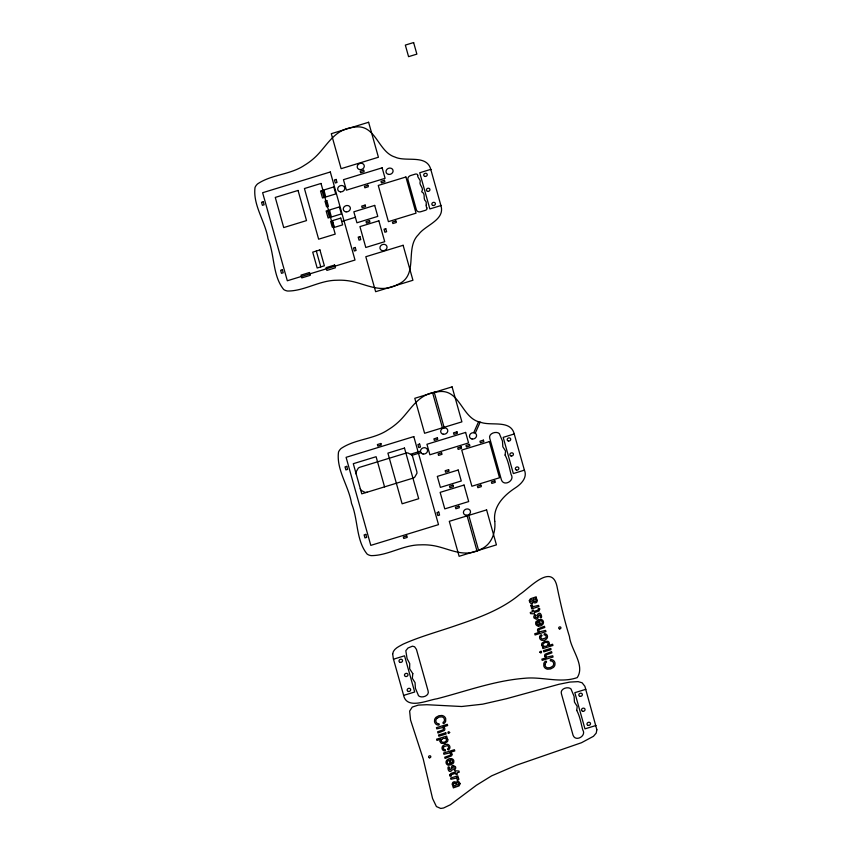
<?xml version="1.0" encoding="UTF-8"?>
<svg xmlns="http://www.w3.org/2000/svg" width="851" height="851" viewBox="0 0 851 851"><rect width="100%" height="100%" fill="white"/><g stroke="black" fill="none" stroke-linecap="round" stroke-linejoin="round"><path stroke-width="1.28" d="M426.223 205.197L426.191 202.155A3.5 3.032 -21.1 0 0 425.925 201.527C422.298 198.804 426.266 193.985 421.713 191.794C424.436 187.507 418.575 185.475 420.224 181.22A3.5 3.032 -21.1 0 0 420.128 180.55L418.586 177.965A5.776 5 -21.1 0 1 417.692 175.519M448.551 747.603L448.562 747.252A2.542 2.202 -21.1 0 0 448.498 746.859A2.191 1.904 -21.1 0 0 447.296 745.646L443.85 746.699M473.73 432.68L478.602 421.702M475.252 433.18L480.145 422.149M436.871 718.425L439.254 717.053L441.967 716.872A3.84 3.33 -21.1 0 1 444.35 719.074L444.413 720.669A3.021 2.617 -21.1 0 1 443.818 721.808C442.148 722.414 443.233 724.563 444.456 723.073A4.436 3.829 -21.1 0 0 445.679 721.265L445.711 718.659A5.468 4.734 -21.1 0 0 441.924 715.457L438.882 715.744L436.191 717.202A5.244 4.532 -21.1 0 0 434.595 719.744L434.521 721.595A6.127 5.297 -21.1 0 0 434.904 722.797L435.521 723.733A4.702 4.074 -21.1 0 0 438.031 725.052C439.776 725.626 439.68 723.286 437.967 723.658A3.372 2.915 -21.1 0 1 436.467 722.659L436.191 722.191A4.319 3.734 -21.1 0 1 435.903 721.318A3.84 3.319 -21.1 0 1 436.861 718.414M341.698 221.483L355.378 217.292M410.905 454.115L420.468 451.19M412.012 455.317L420.873 452.604M514.238 433.978L503.186 437.361L513.344 473.55L524.397 470.156M530.652 605.348L532.152 604.891A4.574 3.957 -21.1 0 0 532.258 605.433L532.822 606.348A1.585 1.372 -21.1 0 0 533.29 606.593L538.577 605.38L538.928 606.614L531.705 608.816L531.364 607.614L532.63 607.231L531.832 607.04A2.447 2.117 -21.1 0 1 530.694 605.518M393.492 659.206L404.544 655.813L414.692 692.001L403.64 695.384M543.651 647.026L542.523 647.377L542.853 648.568L552.927 645.483L552.586 644.26L548.757 645.43A2.808 2.436 -21.1 0 0 549.289 643.058L548.916 642.122A3.149 2.723 -21.1 0 0 547.948 641.335L544.714 641.26L542.066 643.09A3.021 2.617 -21.1 0 0 541.704 643.973L541.651 644.622A3.968 3.436 -21.1 0 0 541.768 645.313M443.169 726.935L447.647 725.552L447.307 724.329L436.446 727.658L436.786 728.882L442.499 727.562A1.542 1.33 -21.1 0 1 443.137 728.009L443.297 728.296A2.489 2.159 -21.1 0 1 443.424 728.86L443.371 729.36A1.351 1.17 -21.1 0 1 443.041 729.892L437.616 731.817L437.957 733.051L444.403 730.466A2.298 1.989 -21.1 0 0 444.807 729.573L444.818 728.796A2.83 2.457 -21.1 0 0 443.201 726.871M585.871 689.299L574.819 692.682L584.967 728.86L596.019 725.477M440.754 739.253L436.925 740.423L436.584 739.2L446.658 736.115L446.988 737.306L445.86 737.657M450.285 752.316L454.774 750.944L454.434 749.71L443.562 753.039L443.914 754.273L449.615 752.944A1.542 1.33 -21.1 0 1 450.253 753.39L450.413 753.688A2.489 2.159 -21.1 0 1 450.541 754.241L450.487 754.752A1.351 1.17 -21.1 0 1 450.158 755.284L444.733 757.209L445.084 758.432L451.53 755.848A2.298 1.989 -21.1 0 0 451.934 754.965L451.934 754.188M457.359 779.793L458.859 779.335A2.574 2.234 -21.1 0 0 458.795 778.92A2.447 2.117 -21.1 0 0 457.7 777.612L456.881 777.452L458.146 777.069L457.806 775.857L450.583 778.069L450.934 779.303L456.221 778.091A1.585 1.372 -21.1 0 1 456.689 778.325L457.253 779.239A4.574 3.957 -21.1 0 1 457.359 779.793M454.189 783.133C456.072 782.675 457.221 786.675 454.615 785.75A1.649 1.425 -21.1 0 1 454.104 785.526L453.402 784.356A1.138 0.989 -21.1 0 1 454.179 783.101M453.136 765.432L455.413 766.634A3.585 3.106 -21.1 0 1 455.679 768.219L455.115 769.421A2.627 2.266 -21.1 0 1 454.317 770.059L453.551 769.113A1.606 1.394 -21.1 0 0 454.04 768.772C455.381 765.326 450.743 766.974 452.264 769.985C447.658 775.474 446.743 763.581 449.605 767.613A1.479 1.276 -21.1 0 0 449.147 768.293C450.19 772.517 451.434 767.368 451.987 765.857A2.159 1.862 -21.1 0 1 453.136 765.432M538.396 626.102L539.97 626.017A5.053 4.372 -21.1 0 0 541.247 625.57L542.534 624.645A3.617 3.127 -21.1 0 0 543.47 622.517L543.427 621.868A4.17 3.606 -21.1 0 0 543.161 621.039L543.044 620.804A3.404 2.936 -21.1 0 0 540.289 619.411L540.162 620.613L540.949 620.709A1.904 1.649 -21.1 0 1 541.81 621.294L541.981 621.581A2.861 2.479 -21.1 0 1 542.161 622.134A2.223 1.925 -21.1 0 1 541.119 624.208L540.459 624.506L539.13 619.762M443.807 749.135L443.594 748.816A2.702 2.33 -21.1 0 1 443.445 748.423M440.158 741.647L440.595 742.561A3.149 2.723 -21.1 0 0 441.563 743.348L444.796 743.412L447.445 741.593A3.021 2.617 -21.1 0 0 447.807 740.71L447.86 740.062A3.968 3.436 -21.1 0 0 447.743 739.37M430.84 169.636C426.904 153.967 406.001 162.318 394.938 157.041C377.642 151.755 375.791 123.001 353.803 127.288A28.743 24.87 -21.1 0 0 345.9 128.99C331.677 133.852 324.986 148.457 314.359 157.935A56.879 49.209 -21.1 0 1 304.477 165.275C290.265 174.87 271.724 174.349 257.64 183.869A10.021 8.67 -21.1 0 0 255.023 187.454C252.747 205.261 265.321 221.42 268.054 238.865C274.809 255.162 272.437 275.511 283.649 289.478A10.021 8.67 -21.1 0 0 287.702 291.031C304.637 291.063 319.657 280.234 336.741 280.256A56.879 49.209 -21.1 0 1 348.846 280.862C362.675 282.872 376.068 291.372 390.354 287.425A28.743 24.87 -21.1 0 0 397.874 284.404C419.405 275.288 404.278 248.29 418.532 234.536C425.319 224.962 445.626 220.005 440.839 205.304M434.244 392.311L444.222 427.872M468.614 514.802L478.592 550.363M432.574 392.662L442.594 428.372M466.976 515.291L476.996 551.012M384.556 486.868L376.099 456.71L353.293 463.699L361.76 493.846L412.788 478.219A5.212 4.51 -21.1 0 0 414.682 477.23L416.916 473.347A6.893 5.968 -21.1 0 0 416.745 471.294L412.682 456.774A6.893 5.968 -21.1 0 0 411.756 454.955L407.874 452.945A5.212 4.51 -21.1 0 0 405.767 453.189L360.175 467.156A5.212 4.51 -21.1 0 0 358.271 468.135L356.048 472.028A6.893 5.968 -21.1 0 0 356.207 474.071M316.317 251.034L320.774 266.895M539.694 609.061L538.97 611.061L534.173 612.667L534.502 613.869L530.577 613.645L530.269 612.518L532.545 611.816L532.162 610.454L533.439 610.071L533.822 611.433L537.992 610.103L538.321 609.103A3.01 2.606 -21.1 0 0 538.14 608.678L539.438 608.444A3.723 3.223 -21.1 0 1 539.694 609.061M544.693 655.887L544.704 655.11A2.298 1.989 -21.1 0 1 545.108 654.217L551.554 651.632L551.895 652.866L546.47 654.791A1.351 1.17 -21.1 0 0 546.14 655.323L546.087 655.823A2.489 2.159 -21.1 0 0 546.214 656.387L546.374 656.674A1.542 1.33 -21.1 0 0 547.012 657.121L552.725 655.802L553.065 657.025L542.204 660.355L541.864 659.121L546.342 657.749A2.83 2.457 -21.1 0 1 544.746 655.876M417.767 175.508A1.808 1.564 -21.1 0 0 416.075 174.008A3.617 3.127 -21.1 0 0 415.054 174.189L410.544 175.572A3.617 3.127 -21.1 0 0 407.937 179.646L416.394 209.793A3.617 3.127 -21.1 0 0 420.692 211.75L425.213 210.367A3.617 3.127 -21.1 0 0 426.16 209.942A1.808 1.564 -21.1 0 0 426.808 207.729M426.734 207.761A5.776 5 -21.1 0 1 426.266 205.197M360.281 488.591A6.893 5.968 -21.1 0 0 361.207 490.41L365.09 492.421A5.212 4.51 -21.1 0 0 367.196 492.186M450.317 752.252A2.83 2.457 -21.1 0 1 451.881 754.199M443.775 749.157A2.138 1.851 -21.1 0 0 445.424 749.71L445.19 750.976A3.436 2.968 -21.1 0 1 442.488 749.635L442.35 749.391A4.212 3.638 -21.1 0 1 442.063 748.486L442.031 748.135A3.681 3.181 -21.1 0 1 443.052 745.657L445.084 744.465L447.435 744.317A3.638 3.149 -21.1 0 1 449.371 745.55L449.69 746.136A4.361 3.766 -21.1 0 1 449.913 747.072L449.871 747.901A3.213 2.776 -21.1 0 1 448.286 749.965L447.445 749.018A2.117 1.83 -21.1 0 0 448.594 747.603M443.382 748.476A2.138 1.851 -21.1 0 1 443.765 746.806M445.881 737.604A2.808 2.436 -21.1 0 1 447.69 739.381M440.222 741.625A2.808 2.436 -21.1 0 1 440.712 739.221M538.406 626.081A3.574 3.096 -21.1 0 1 535.705 624.07L535.726 622.368A3.074 2.659 -21.1 0 1 536.151 621.496L538.672 619.879A3.138 2.723 -21.1 0 1 539.087 619.773M543.629 647.079A2.808 2.436 -21.1 0 1 541.821 645.303M540.417 615.816L540.364 616.39A1.479 1.276 -21.1 0 1 539.906 617.071C543.215 621.017 541.247 608.678 537.119 615.071C538.832 618.156 533.864 618.985 535.47 615.911A1.606 1.394 -21.1 0 1 535.96 615.571L535.194 614.624A2.627 2.266 -21.1 0 0 534.396 615.262L533.832 616.464A3.585 3.106 -21.1 0 0 534.098 618.049L536.375 619.251A2.159 1.862 -21.1 0 0 537.524 618.826C538.577 617.783 538.406 612.475 540.417 615.816M460.157 783.59L459.093 785.898L454.508 787.452A7.18 6.212 -21.1 0 0 453.338 787.898L453.072 786.654A5.308 4.595 -21.1 0 1 453.774 786.388L453.732 786.271A2.638 2.276 -21.1 0 1 452.743 785.654L452.115 784.186L452.668 782.59A2.149 1.862 -21.1 0 1 453.764 781.888L454.232 781.792A2.01 1.745 -21.1 0 1 455.423 781.973L457.391 784.962L458.402 784.835L458.838 783.314L456.976 782.335L456.966 781.058A2.553 2.202 -21.1 0 1 458.455 781.154L460.157 783.59M529.354 600.498L529.662 602.253L531.056 603.529A2.553 2.202 -21.1 0 0 532.545 603.625L532.535 602.348L530.673 601.37L531.109 599.849L532.12 599.721L534.088 602.699A2.01 1.745 -21.1 0 0 535.279 602.891L535.747 602.785A2.149 1.862 -21.1 0 0 536.843 602.093L537.396 600.487L536.779 599.03A2.638 2.276 -21.1 0 0 535.779 598.413L535.779 598.413A5.308 4.595 -21.1 0 0 536.438 598.03L536.173 596.785A7.18 6.212 -21.1 0 1 535.002 597.221L530.418 598.785L529.354 600.498M449.679 732.445C447.573 735.902 447.232 729.552 449.679 732.445M537.545 629.963L537.577 630.495A2.83 2.457 -21.1 0 0 539.194 632.431L534.736 633.74L535.077 634.974L545.948 631.644L545.597 630.41L539.896 631.74A1.542 1.33 -21.1 0 1 539.257 631.282L539.098 630.995A2.489 2.159 -21.1 0 1 538.97 630.442L539.023 629.931A1.351 1.17 -21.1 0 1 539.353 629.4L544.778 627.474L544.427 626.251L537.981 628.836A2.298 1.989 -21.1 0 0 537.577 629.719L537.545 629.963M539.832 652.143C541.789 655.249 542.459 648.994 539.842 652.047M494.761 521.344C495.856 532.226 491.846 544.108 481.358 549.001A28.743 24.87 -21.1 0 1 473.826 552.022C459.551 555.969 446.158 547.47 432.329 545.459A56.879 49.209 -21.1 0 0 420.224 544.863C403.14 544.831 388.12 555.66 371.185 555.629A10.021 8.67 -21.1 0 1 367.132 554.086C355.856 540.151 358.292 519.759 351.537 503.462C348.804 486.017 336.156 469.869 338.507 452.062A10.021 8.67 -21.1 0 1 341.123 448.466C355.207 438.946 373.749 439.467 387.96 429.872A56.879 49.209 -21.1 0 0 397.842 422.532C408.459 413.054 415.16 398.459 429.383 393.598A28.743 24.87 -21.1 0 1 437.286 391.896C460.136 387.46 461.274 418.596 480.432 422.202C491.08 426.383 510.823 419.245 514.312 434.233L524.322 469.901C527.811 477.528 521.078 484.219 515.153 488.006C503.824 495.431 492.814 506.611 494.761 521.344M545.023 664.525L545.151 665.61A3.84 3.33 -21.1 0 0 547.533 667.833L550.257 667.631L552.639 666.259A3.84 3.319 -21.1 0 0 553.607 663.365A4.319 3.734 -21.1 0 0 553.32 662.493L553.033 662.025A3.372 2.915 -21.1 0 0 551.544 661.025C549.831 661.397 549.735 659.057 551.48 659.631A4.702 4.074 -21.1 0 1 553.99 660.95L554.607 661.887A6.127 5.297 -21.1 0 1 554.99 663.089L554.916 664.939A5.244 4.532 -21.1 0 1 553.331 667.482L550.629 668.939L547.597 669.216A5.468 4.734 -21.1 0 1 543.81 666.025L543.832 663.418A4.436 3.829 -21.1 0 1 545.055 661.61C546.278 660.121 547.363 662.269 545.693 662.865A3.021 2.617 -21.1 0 0 545.097 664.014L545.023 664.525M449.753 774.846L449.817 775.623A3.723 3.223 -21.1 0 0 450.073 776.24L451.392 776.048A3.01 2.606 -21.1 0 1 451.19 775.58L451.519 774.58L455.689 773.251L456.072 774.612L457.349 774.219L456.966 772.857L459.242 772.165L458.934 771.038L455.008 770.815L455.338 772.017L450.924 773.41L449.753 774.846M392.673 653.791L393.322 658.61L403.427 694.639C406.246 710.287 427.266 700.182 436.978 698.777C465.912 691.31 494.399 680.672 524.386 678.3C541.938 676.385 560.277 683.566 577.233 677.609C585.382 665.248 570.851 649.717 569.447 636.559C564.277 620.007 560.426 603.082 556.926 586.116C551.608 562.905 529.279 588.403 519.865 594.338C501.792 609.444 479.326 617.592 457.317 625.07C439.276 631.421 420.649 636.293 403.161 644.133C399.172 646.398 393.417 648.622 392.673 653.791M596.859 729.754L596.221 733.083L593.466 736.296L581.51 742.71L516.323 765.24L491.591 775.867L476.422 785.25L450.392 804.738L443.562 808.003L440.722 808.45L436.425 806.567L432.585 798.568L423.17 758.784L410.544 719.989L409.639 711.085L412.278 707.075L418.32 705.107L426.819 704.713L461.667 706.511L482.666 704.171L506.345 698.756L558.926 684.289L569.947 682.066L578.137 681.64L582.105 682.779L584.882 686.289L596.859 729.754M412.799 673.641L412.32 678.3L415.054 682.619L415.416 688.31L418.33 695.224A2.744 2.383 -21.1 0 0 418.384 695.607C421.245 698.714 429.925 695.99 428.064 690.81L416.437 649.387L414.607 646.771L412.469 646.175L408.001 648.005L405.81 650.707L407.086 658.621L409.725 663.62L409.65 668.801L412.799 673.641M505.1 455.072C508.324 461.093 509.345 467.742 511.1 474.518C515.195 480.517 504.015 486.974 501.441 479.975L489.825 438.552C487.953 433.372 496.644 430.649 499.494 433.755A2.744 2.383 -21.1 0 1 499.548 434.138L502.462 441.052L502.824 446.743L505.568 451.062L505.1 455.072M576.733 710.394C579.957 716.414 580.967 723.052 582.733 729.839C586.828 735.828 575.648 742.295 573.074 735.296L561.447 693.873C559.586 688.693 568.266 685.959 571.127 689.076A2.744 2.383 -21.1 0 1 571.181 689.459L574.095 696.373L574.457 702.064L577.201 706.383L576.733 710.394M539.598 637.048L539.598 637.612A4.361 3.766 -21.1 0 0 539.821 638.548L540.14 639.133A3.638 3.149 -21.1 0 0 542.076 640.356L544.427 640.218L546.459 639.027A3.681 3.181 -21.1 0 0 547.491 636.548L547.448 636.197A4.212 3.638 -21.1 0 0 547.161 635.293L547.012 635.048A3.436 2.968 -21.1 0 0 544.321 633.708L544.087 634.952A2.138 1.851 -21.1 0 1 545.736 635.527L545.917 635.857A2.702 2.33 -21.1 0 1 546.065 636.261A2.213 1.915 -21.1 0 1 545.672 637.984L542.225 639.027A2.191 1.904 -21.1 0 1 541.023 637.814A2.542 2.202 -21.1 0 1 540.949 637.431L540.959 637.08A2.117 1.83 -21.1 0 1 542.076 635.676L541.215 634.708A3.213 2.776 -21.1 0 0 539.64 636.782L539.598 637.048M452.615 761.613L452.562 761.975A1.755 1.521 -21.1 0 1 452.009 762.858L451.168 763.315L450.211 759.869A2.042 1.766 -21.1 0 1 452.402 760.656L452.615 761.613M536.917 622.889L537.119 624.017A2.042 1.766 -21.1 0 0 539.3 624.804L538.343 621.368L537.502 621.826A1.755 1.521 -21.1 0 0 536.949 622.709L536.917 622.889M449.349 764.07L449.222 765.262A3.404 2.936 -21.1 0 1 446.467 763.879L446.35 763.645A4.17 3.606 -21.1 0 1 446.084 762.815L446.041 762.166A3.617 3.127 -21.1 0 1 446.977 760.039L448.264 759.113A5.053 4.372 -21.1 0 1 449.541 758.667L451.115 758.581A3.574 3.096 -21.1 0 1 453.806 760.613L453.785 762.315A3.074 2.659 -21.1 0 1 453.36 763.187L450.839 764.804A3.138 2.723 -21.1 0 1 450.424 764.911L449.051 760.177L448.403 760.486A2.223 1.925 -21.1 0 0 447.349 762.549A2.861 2.479 -21.1 0 0 447.53 763.102L447.7 763.39A1.904 1.649 -21.1 0 0 448.562 763.975L449.349 764.07M441.701 739.498L441.584 739.679A2.032 1.755 -21.1 0 0 441.297 740.668L441.531 741.476A2 1.723 -21.1 0 0 442.265 742.146L443.892 742.295A3.936 3.404 -21.1 0 0 444.701 742.072L446.222 740.934A2 1.734 -21.1 0 0 446.509 739.955L446.275 739.136A2.042 1.766 -21.1 0 0 445.53 738.466L443.658 738.349A3.798 3.287 -21.1 0 0 442.871 738.625L441.701 739.498M547.927 645.005L546.65 646.058A3.798 3.287 -21.1 0 1 545.853 646.324L543.98 646.217A2.042 1.766 -21.1 0 1 543.236 645.547L543.002 644.728A2 1.734 -21.1 0 1 543.289 643.75L544.81 642.611A3.936 3.404 -21.1 0 1 545.619 642.388L547.246 642.537A2 1.723 -21.1 0 1 547.98 643.207L548.204 644.016A2.032 1.755 -21.1 0 1 547.927 645.005M413.618 42.55L405.331 45.092L408.576 56.666L416.873 54.124L413.618 42.55M368.611 122.267L331.305 133.703L341.113 168.679L378.418 157.244L368.611 122.267M330.316 171.987L262.619 192.72L287.319 280.766L355.016 260.034L330.316 171.987M363.675 170.211L360.228 171.264L360.643 172.774L364.1 171.721L363.675 170.211M298.063 190.443L275.267 197.421L283.723 227.579L306.52 220.59L298.063 190.443M321.008 183.454L304.424 188.539L318.636 239.195L335.22 234.121L321.008 183.454M263.278 201.761L261.544 202.293L262.395 205.314L264.118 204.783L263.278 201.761M336.156 179.433L334.432 179.965L335.283 182.986L337.007 182.454L336.156 179.433M382.142 167.828L343.453 179.678L346.4 190.167L385.088 178.316L382.142 167.828M333.805 186.943L320.54 191.007L322.497 197.996L335.762 193.932L333.805 186.943M323.997 190.518L322.135 191.081L323.71 196.666L325.561 196.102L323.997 190.518M367.887 185.22L364.441 186.284L364.856 187.794L368.313 186.731L367.887 185.22M384.471 180.284L381.014 181.337L381.439 182.848L384.897 181.784L384.471 180.284M326.837 200.645L324.986 201.208L326.55 206.804L328.401 206.229L326.837 200.645M405.895 176.997L378.259 185.454L388.407 221.643L416.043 213.175L405.895 176.997M430.766 169.37L419.713 172.764L429.861 208.942L440.914 205.559L430.766 169.37M339.411 206.931L326.146 210.995L328.114 217.994L341.379 213.931L339.411 206.931M329.677 210.771L327.826 211.346L329.39 216.931L331.241 216.367L329.677 210.771M365.153 205.059L361.696 206.123L362.122 207.633L365.568 206.57L365.153 205.059M374.695 205.41L353.835 211.803L356.92 222.781L377.78 216.388L374.695 205.41M340.751 218.101L332.188 220.728L334.081 227.483L342.645 224.855L340.751 218.101M332.518 220.909L330.667 221.473L332.23 227.057L334.092 226.494L332.518 220.909M369.494 220.558L366.047 221.622L366.462 223.132L369.919 222.068L369.494 220.558M378.865 220.824L359.941 226.621L365.792 247.481L384.716 241.684L378.865 220.824M395.896 220.983L392.439 222.047L392.864 223.547L396.311 222.494L395.896 220.983M359.92 236.61L358.197 237.131L359.037 240.152L360.771 239.62L359.92 236.61M385.769 228.685L384.046 229.217L384.886 232.238L386.62 231.706L385.769 228.685M319.923 249.928L312.711 252.141L317.168 268.001L324.38 265.799L319.923 249.928M282.351 269.767L280.628 270.299L281.468 273.32L283.202 272.788L282.351 269.767M355.239 247.45L353.516 247.971L354.356 250.992L356.08 250.46L355.239 247.45M309.519 272.511L301.031 275.118L301.807 277.894L310.296 275.298L309.519 272.511M334.592 265.033L326.103 267.629L326.88 270.416L335.368 267.81L334.592 265.033M403.119 245.29L365.813 256.725L375.631 291.702L412.937 280.266L403.119 245.29M452.094 386.875L414.788 398.3L424.596 433.276L461.902 421.851L452.094 386.875M380.854 443.499L377.397 444.552L377.823 446.062L381.28 444.999L380.854 443.499M413.799 436.584L346.091 457.327L370.802 545.374L438.499 524.631L413.799 436.584M437.371 437.808L433.914 438.871L434.34 440.371L437.786 439.318L437.371 437.808M456.955 431.808L453.498 432.872L453.923 434.372L457.37 433.319L456.955 431.808M404.491 448.062L387.907 453.136L402.119 503.792L418.703 498.718L404.491 448.062M346.761 466.369L345.027 466.891L345.878 469.912L347.602 469.38L346.761 466.369M419.639 444.041L417.915 444.573L418.756 447.583L420.49 447.052L419.639 444.041M465.625 432.425L426.936 444.275L429.883 454.774L468.561 442.924L465.625 432.425M441.584 452.828L438.127 453.881L438.552 455.391L441.999 454.328L441.584 452.828M461.168 446.828L457.71 447.881L458.136 449.392L461.582 448.339L461.168 446.828M469.465 444.424L466.008 445.477L466.433 446.988L469.88 445.924L469.465 444.424M483.411 440.148L479.964 441.201L480.389 442.711L483.836 441.658L483.411 440.148M489.378 441.595L461.742 450.062L471.89 486.24L499.526 477.773L489.378 441.595M448.626 469.667L445.179 470.72L445.594 472.231L449.051 471.177L448.626 469.667M458.178 470.018L437.318 476.4L440.392 487.378L461.263 480.985L458.178 470.018M452.977 485.166L449.519 486.219L449.945 487.729L453.402 486.666L452.977 485.166M464.05 485.049L440.148 492.367L444.786 508.887L468.688 501.569L464.05 485.049M480.879 485.123L477.422 486.187L477.847 487.687L481.304 486.634L480.879 485.123M494.835 480.847L491.378 481.911L491.804 483.421L495.261 482.357L494.835 480.847M365.834 534.375L364.111 534.907L364.951 537.917L366.685 537.385L365.834 534.375M438.722 512.047L436.988 512.579L437.839 515.589L439.563 515.057L438.722 512.047M458.88 506.207L455.434 507.27L455.849 508.77L459.306 507.717L458.88 506.207M486.602 509.898L449.296 521.323L459.115 556.299L496.42 544.874L486.602 509.898M406.778 535.896L403.321 536.96L403.746 538.46L407.204 537.406L406.778 535.896M533.439 599.04L534.141 601.221L535.322 601.551A1.138 0.989 -21.1 0 0 536.087 600.338L535.407 599.157A1.649 1.425 -21.1 0 0 534.896 598.934L533.439 599.04M550.661 648.451L543.449 650.664L543.789 651.877L551.001 649.664L550.661 648.451M445.722 732.807L438.51 735.019L438.85 736.232L446.073 734.019L445.722 732.807M472.028 438.999A3.617 3.127 -21.1 0 0 476.475 434.797A3.617 3.127 -21.1 0 0 470.56 433.776A3.617 3.127 -21.1 0 0 472.028 438.999M516.61 470.092A1.808 1.564 -21.1 0 0 518.833 467.997A1.808 1.564 -21.1 0 0 515.876 467.486A1.808 1.564 -21.1 0 0 516.61 470.092M511.153 455.987A1.808 1.564 -21.1 0 0 513.376 453.891A1.808 1.564 -21.1 0 0 510.419 453.381A1.808 1.564 -21.1 0 0 511.153 455.987M508.462 441.031A1.808 1.564 -21.1 0 0 510.685 438.935A1.808 1.564 -21.1 0 0 507.728 438.414A1.808 1.564 -21.1 0 0 508.462 441.031M443.233 434.201A3.617 3.127 -21.1 0 0 447.69 430A3.617 3.127 -21.1 0 0 441.775 428.978A3.617 3.127 -21.1 0 0 443.233 434.201M465.976 515.259A3.617 3.127 -21.1 0 0 470.422 511.057A3.617 3.127 -21.1 0 0 464.508 510.036A3.617 3.127 -21.1 0 0 465.976 515.259M388.79 174.434A3.617 3.127 -21.1 0 0 392.928 169.987A3.617 3.127 -21.1 0 0 386.907 169.349A3.617 3.127 -21.1 0 0 388.79 174.434M346.08 211.856A3.617 3.127 -21.1 0 0 350.218 207.41A3.617 3.127 -21.1 0 0 344.198 206.772A3.617 3.127 -21.1 0 0 346.08 211.856M340.474 191.858A3.617 3.127 -21.1 0 0 344.602 187.411A3.617 3.127 -21.1 0 0 338.581 186.784A3.617 3.127 -21.1 0 0 340.474 191.858M433.255 205.516A1.808 1.564 -21.1 0 0 435.318 203.293A1.808 1.564 -21.1 0 0 432.308 202.974A1.808 1.564 -21.1 0 0 433.255 205.516M427.798 191.401A1.808 1.564 -21.1 0 0 429.861 189.177A1.808 1.564 -21.1 0 0 426.851 188.858A1.808 1.564 -21.1 0 0 427.798 191.401M425.096 176.444A1.808 1.564 -21.1 0 0 427.17 174.221A1.808 1.564 -21.1 0 0 424.16 173.902A1.808 1.564 -21.1 0 0 425.096 176.444M360.005 169.626A3.617 3.127 -21.1 0 0 364.132 165.19A3.617 3.127 -21.1 0 0 358.111 164.551A3.617 3.127 -21.1 0 0 360.005 169.626M382.737 250.694A3.617 3.127 -21.1 0 0 386.875 246.247A3.617 3.127 -21.1 0 0 380.854 245.609A3.617 3.127 -21.1 0 0 382.737 250.694M423.032 454.009A3.617 3.127 -21.1 0 0 427.479 449.807A3.617 3.127 -21.1 0 0 421.564 448.785A3.617 3.127 -21.1 0 0 423.032 454.009M429.457 757.784A1.138 0.989 -21.1 0 0 430.766 756.39A1.138 0.989 -21.1 0 0 428.861 756.188A1.138 0.989 -21.1 0 0 429.457 757.784M588.243 725.414A1.808 1.564 -21.1 0 0 590.466 723.318A1.808 1.564 -21.1 0 0 587.509 722.807A1.808 1.564 -21.1 0 0 588.243 725.414M582.786 711.308A1.808 1.564 -21.1 0 0 585.009 709.213A1.808 1.564 -21.1 0 0 582.052 708.692A1.808 1.564 -21.1 0 0 582.786 711.308M580.084 696.352A1.808 1.564 -21.1 0 0 582.318 694.256A1.808 1.564 -21.1 0 0 579.361 693.735A1.808 1.564 -21.1 0 0 580.084 696.352M559.575 628.9A1.138 0.989 -21.1 0 0 560.883 627.495A1.138 0.989 -21.1 0 0 558.979 627.293A1.138 0.989 -21.1 0 0 559.575 628.9M400.278 662.408A1.808 1.564 -21.1 0 0 402.502 660.302A1.808 1.564 -21.1 0 0 399.545 659.791A1.808 1.564 -21.1 0 0 400.278 662.408M405.736 676.513A1.808 1.564 -21.1 0 0 407.959 674.418A1.808 1.564 -21.1 0 0 405.002 673.907A1.808 1.564 -21.1 0 0 405.736 676.513M408.427 691.469A1.808 1.564 -21.1 0 0 410.65 689.374A1.808 1.564 -21.1 0 0 407.693 688.863A1.808 1.564 -21.1 0 0 408.427 691.469"/></g></svg>
